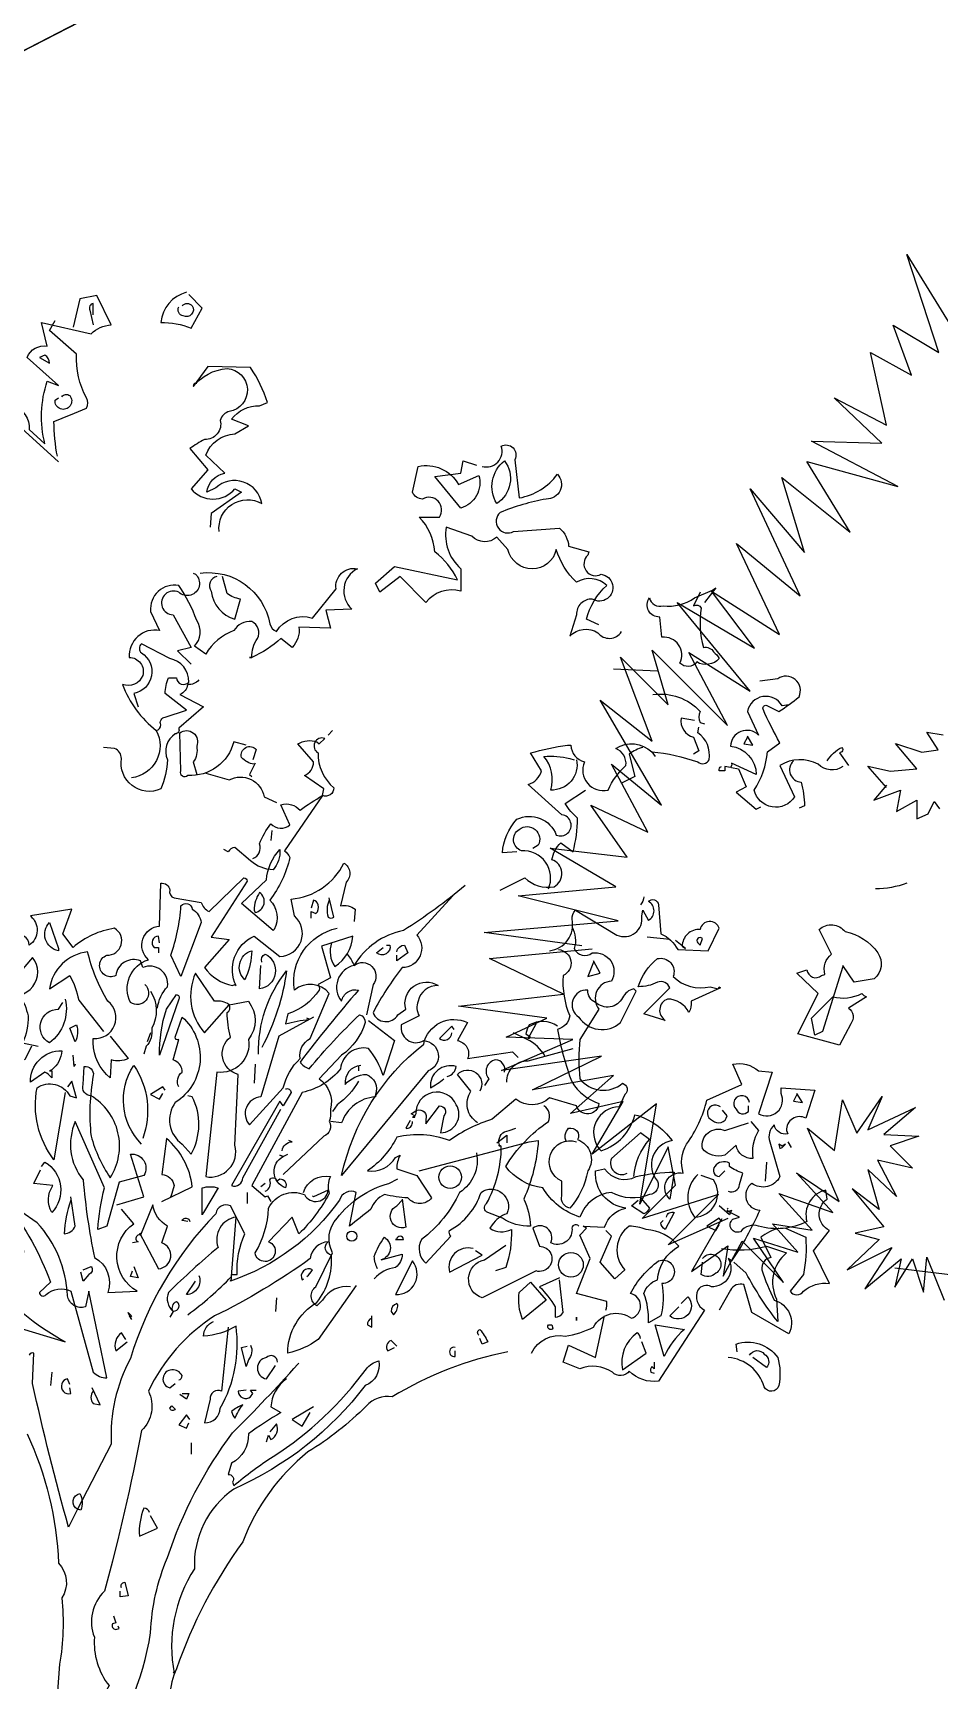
# Model space of a CAD drawing. Header units: metres. Extents: x 368 to 3789, y -155 to 1148.
# Drawn here: x 2181.69 to 2189.56, y 546.52 to 560.82 of the extents above; entities that cross this region are included whole.
import ezdxf

# ---------------------------------------------------------------- set-up
doc = ezdxf.new("R2010")
doc.units = ezdxf.units.M

# ---------------------------------------------------------------- blocks, each defined once
blk = doc.blocks.new('A$C700F2951')
at = {"color": 74}
for points in [[(1656.2, 4170.1), (1552, 4265.2, 0.636124), (1531.6, 4197.2, -0.212875), (1413.7, 4181.4, -0.040161), (1348, 4090.7, -0.538727), (1375.2, 4131.5, -0.038391), (1395.6, 4201.8, 0.023422), (1511.2, 4263, -0.778931), (1597.3, 4235.8), (1629, 4206.3, -0.14267), (1633.6, 4333.2), (1656.2, 4324.2), (1592.8, 4380.8, -0.349304), (1633.6, 4403.5), (1622.2, 4451.1), (1721.9, 4428.4, -0.186783), (1762.7, 4446.5), (1733.3, 4505.5), (1699.3, 4498.7), (1685.7, 4442)], [(1726.5, 4466.9), (1726.5, 4489.6, 0.535172), (1719.7, 4476), (1726.5, 4446.5)], [(1914.6, 4512.3, 0.315994), (1862.5, 4451.1, -0.114075), (1923.6, 4439.7), (1946.3, 4480.5), (1919.1, 4507.7)], [(1905.5, 4485.1, -0.449051), (1925.9, 4485.1, -0.780762), (1907.8, 4464.7, -0.5), (1898.7, 4482.8)], [(1654, 4181.4, -0.04158), (1647.2, 4251.6, 0.012192), (1712.9, 4278.8, 0.248367), (1712.9, 4299.2, -0.13884), (1692.5, 4387.6), (1638.1, 4435.2), (1649.4, 4455.6)], [(1617.7, 4380.8), (1638.1, 4369.5, 0.276978), (1629, 4385.4), (1617.7, 4380.8)], [(1980.3, 4029.5, -0.61586), (2066.4, 4086.2, 0.591492), (1973.5, 4117.9), (1955.4, 4108.9, -0.334061), (1991.6, 4147.4), (1953.1, 4183.6, -0.300079), (2012, 4226.7), (2039.2, 4242.6), (2005.2, 4256.2, -0.24559), (2061.9, 4283.4), (2077.8, 4290.2, 0.064346), (2043.8, 4360.4), (1957.6, 4362.7), (1928.2, 4321.9, -0.216293), (1996.2, 4358.2, -0.89946), (2000.7, 4272, 0.265564), (1982.6, 4253.9, -0.5), (1950.8, 4215.4, 0.034439), (1921.4, 4197.2), (1957.6, 4154.2), (1923.6, 4115.7, 0.461777), (2012, 4115.7), (2025.6, 4108.9), (1964.4, 4065.8), (1962.2, 4038.6)], [(1663, 4301.5, -0.442368), (1678.9, 4303.8, -1.516525), (1649.4, 4294.7), (1656.2, 4299.2)], [(2510.6, 4161, 0.600372), (2549.2, 4201.8, -0.753342), (2576.4, 4174.6), (2585.4, 4097.5, 0.194229), (2662.5, 4145.1, -0.678314), (2639.8, 4095.3, 0.051498), (2546.9, 4068.1, 0.881622), (2574.1, 4029.5), (2667, 4036.3, -0.201935), (2685.1, 4000.1), (2725.9, 3988.7), (2723.7, 3981.9, 0.881622), (2750.9, 3943.4, -1.244614), (2732.7, 3893.6, 0.436066), (2701, 3861.8), (2687.4, 3818.8, -0.359619), (2744.1, 3825.6, 0.522507), (2791.7, 3827.8)], [(2746.3, 3841.4), (2721.4, 3852.8, -0.157089), (2762.2, 3920.8, 0.333328), (2701, 3927.6, -0.128128), (2660.2, 3993.3, -0.797302), (2562.8, 3993.3), (2540.1, 4018.2, -0.408356), (2490.2, 4020.5), (2438.1, 4038.6, 0.259506), (2467.6, 3954.8), (2467.6, 3909.4, 0.302765), (2397.3, 3886.8), (2345.2, 3938.9), (2304.4, 3907.2), (2295.3, 3925.3), (2333.9, 3959.3), (2460.8, 3932.1, 0.117401), (2415.4, 3988.7, 0.173203), (2383.7, 4059), (2424.5, 4059, 0.806671), (2390.5, 4095.3, -0.276978), (2370.1, 4108.9), (2381.4, 4161, -0.330963), (2463, 4124.7), (2503.8, 4142.9, -0.419418), (2467.6, 4077.1), (2415.4, 4140.6), (2467.6, 4147.4), (2472.1, 4172.3), (2499.3, 4163.3)], [(2556, 4172.3, -0.434998), (2540.1, 4086.2, -0.383423), (2556, 4172.3)], [(1941.8, 3945.7, -0.4021), (2082.3, 3843.7, 0.236053), (2095.9, 3827.8, -0.350769), (2168.4, 3855), (2216, 3914, -0.513931), (2259.1, 3954.8, 0.519897), (2247.7, 3873.2), (2195.6, 3870.9), (2204.7, 3834.6), (2141.2, 3836.9, -0.233566), (2127.6, 3796.1), (2105, 3814.2, -0.081039), (2046, 3775.7), (2041.5, 3775.7), (2046, 3775.7, -0.147995), (2057.4, 3814.2, 0.442368), (2046, 3848.2, 0.265564), (2009.8, 3830.1, 0.169403), (1953.1, 3782.5), (1930.4, 3798.4, 0.349014), (1935, 3850.5, 0.066803), (1898.7, 3920.8, 0.501038), (1842.1, 3868.6), (1860.2, 3830.1, 0.492294), (1799, 3775.7, -0.5), (1826.2, 3739.4, -0.4142), (1785.4, 3721.3, 0.138321), (1853.4, 3628.4, -0.529709), (1803.5, 3533.2)], [(1928.2, 3945.7), (1932.7, 3943.4, -1.00415), (1898.7, 3907.2, 1.247116), (1887.4, 3861.8), (1923.6, 3796.1), (1896.5, 3789.3), (1923.6, 3762.1)], [(1975.8, 3938.9, 0.54657), (1964.4, 3909.4, 0.310577), (2012, 3852.8), (2023.4, 3893.6, -0.131805), (1996.2, 3904.9), (1987.1, 3938.9)], [(2950.3, 3907.2), (2936.7, 3880, -0.4142), (2952.6, 3875.4, 0.112411), (2957.1, 3796.1, -0.302765), (2977.5, 3787, -0.099014), (2988.8, 3773.4, -0.357651), (2943.5, 3766.6, -0.463791), (2909.5, 3764.4, 0.593826), (2873.2, 3816.5), (2868.7, 3857.3, -0.62767), (2848.3, 3895.8, 0.457672), (2875.5, 3880, 0.184982), (2939, 3895.8), (2975.2, 3911.7), (2982, 3916.2), (2959.4, 3886.8)], [(1853.4, 3628.4, 0.333328), (1862.5, 3639.7, -0.5), (1871.5, 3655.6), (1914.6, 3669.2), (1871.5, 3703.2, -0.099014), (1878.3, 3734.9), (1894.2, 3734.9, 0.663971), (1919.1, 3725.9, 0.376755), (1880.6, 3773.4), (1823.9, 3802.9, 0.5), (1823.9, 3784.8, -0.682281), (1808.1, 3703.2), (1817.1, 3676)], [(1939.5, 3730.4, -0.243835), (1916.8, 3721.3, -0.263626), (1901, 3700.9), (1948.6, 3676), (1898.7, 3632.9, -0.535172), (1891.9, 3621.6, 0.371796), (1876.1, 3569.5, -0.090164), (1862.5, 3510.5, -0.594772), (1783.1, 3571.7, 0.312363), (1769.5, 3592.1), (1746.9, 3594.4)], [(3238.1, 3555.9, -0.369919), (3188.3, 3560.4, 0.264481), (3111.2, 3558.1), (3140.7, 3494.7, -0.666656), (3059.1, 3508.3, 0.123093), (3086.3, 3585.3), (3111.2, 3603.5, -0.027252), (3077.2, 3671.5, -0.720749), (3086.3, 3678.3), (3108.9, 3666.9, 0.03653), (3149.7, 3696.4, 0.769547), (3106.7, 3732.6), (3070.4, 3728.1)], [(2855.1, 3700.9, -0.247742), (2950.3, 3666.9, 0.207977), (2950.3, 3644.3), (2959.4, 3642)], [(3129.3, 3680.5), (3115.7, 3678.3, 0.686798), (3045.5, 3666.9), (3068.1, 3619.3, 0.648468), (3011.5, 3596.7, -0.37442), (3063.6, 3540), (3013.8, 3562.7, -0.236053), (3011.5, 3553.6), (3000.2, 3555.9), (3000.2, 3546.8), (2988.8, 3546.8, -0.4142), (2993.4, 3555.9)], [(2034.7, 3598.9), (2009.8, 3605.7, -0.35936), (1916.8, 3537.7, -0.872879), (1903.3, 3546.8), (1901, 3623.9, -0.762802), (1935, 3596.7, -0.205246), (1928.2, 3564.9), (1935, 3540)], [(2580.9, 3383.6), (2551.4, 3381.4, -0.159866), (2580.9, 3449.4, -0.443787), (2660.2, 3417.6, 1.153), (2671.5, 3458.4), (2603.5, 3519.6, 0.251633), (2630.7, 3546.8), (2608.1, 3583.1, -0.035156), (2682.9, 3598.9), (2689.7, 3598.9, 0.326782), (2716.9, 3564.9, 0.618027), (2764.5, 3508.3, -0.102722), (2800.7, 3558.1, 0.333328), (2780.3, 3592.1, -0.346832), (2852.8, 3585.3, -0.064789), (2945.8, 3564.9, 0.5), (2968.4, 3569.5, 0.287735), (2945.8, 3623.9), (2948, 3635.2)], [(2939, 3648.8), (2911.8, 3653.3, 0.37204), (2936.7, 3614.8), (2948, 3587.6), (2936.7, 3580.8)], [(2048.3, 3370, 0.4142), (2061.9, 3399.5, -0.085083), (2084.6, 3440.3, 0.409286), (2123.1, 3438), (2105, 3478.8, -0.286789), (2143.5, 3467.5, -0.035156), (2188.8, 3497), (2191.1, 3510.5), (2152.5, 3537.7, 0.308105), (2170.7, 3564.9), (2138.9, 3601.2, -0.220123), (2177.5, 3605.7), (2182, 3601.2), (2193.3, 3612.5, 0.907883), (2179.7, 3583.1, 0.222046), (2211.5, 3512.8, -0.523941), (2188.8, 3497), (2111.8, 3385.9, -0.099014), (2123.1, 3372.3, -0.106323), (2082.3, 3286.2, -0.326889), (2091.4, 3227.3), (2089.1, 3225), (2025.6, 3279.4), (2075.5, 3327, -0.165176), (2102.7, 3388.2, -0.200851), (2089.1, 3347.4, -0.173203), (2043.8, 3365.5), (2012, 3392.7, 0.236053), (1998.4, 3383.6), (1989.4, 3388.2)], [(2050.6, 3560.4, -0.178345), (2025.6, 3574, -0.817993), (2055.1, 3589.9), (2048.3, 3569.5)], [(2834.7, 3594.4, 0.092926), (2807.5, 3580.8), (2818.8, 3535.5), (2791.7, 3521.9)], [(3206.4, 3567.2, -0.132751), (3235.9, 3594.4, -0.5), (3235.9, 3585.3), (3231.3, 3583.1), (3249.5, 3558.1)], [(2701, 3569.5, -0.489075), (2648.9, 3508.3, 0.257034), (2635.3, 3576.3, -0.076462), (2687.4, 3571.7), (2696.5, 3569.5)], [(3138.4, 3567.2, 0.656815), (3154.3, 3524.1, -0.053406), (3161.1, 3476.6), (3149.7, 3472)], [(1953.1, 3542.3), (2000.7, 3528.7, -0.510468), (2071, 3494.7), (2095.9, 3483.4)], [(2546.9, 3306.6), (2596.7, 3331.5, 0.25), (2655.7, 3313.4, 0.663467), (2651.1, 3367.8, -0.148178), (2669.3, 3401.8), (2694.2, 3383.6, 0.057068), (2703.3, 3451.6, -0.099014), (2678.3, 3481.1), (2719.1, 3508.3)], [(2644.3, 3308.8, 0.559616), (2589.9, 3385.9, -0.630219), (2585.4, 3429, -0.808411), (2623.9, 3397.2), (2612.6, 3390.4)], [(1830.7, 3116.2, -0.931778), (1801.3, 3079.9, -0.45929), (1837.5, 3166.1, -0.660172), (1860.2, 3234.1), (1862.5, 3320.2, -0.442368), (1880.6, 3306.6, 0.4142), (1889.7, 3290.7), (1944, 3281.6, 0.219635), (1959.9, 3263.5), (2030.2, 3331.5, -0.333328), (2037, 3324.7), (1964.4, 3211.4), (2000.7, 3206.9), (1950.8, 3150.2, 0.188675), (2007.5, 3113.9), (2012, 3116.2), (2014.3, 3113.9, -0.420059), (2050.6, 3213.7), (2102.7, 3172.9, 0.685608), (2132.1, 3254.5), (2125.4, 3288.4, 0.263565), (2231.9, 3361, -0.49028), (2236.4, 3322.4), (2225.1, 3274.9, -0.205246), (2254.5, 3268.1), (2252.3, 3243.1)], [(1601.8, 2991.6), (1588.2, 2964.4), (1556.5, 2975.7), (1552, 3059.5, -0.355026), (1547.4, 3098.1, 0.788391), (1604.1, 3170.6), (1576.9, 3138.9, -0.312881), (1533.8, 3195.5, -0.116058), (1488.5, 3163.8, -0.265564), (1479.4, 3172.9, 0.226822), (1477.2, 3204.6, 0.49527), (1456.8, 3197.8, 0.295303), (1447.7, 3154.7, -0.346893), (1397.9, 3070.9), (1429.6, 3050.5), (1443.2, 3075.4, -0.244461), (1397.9, 3150.2, 0.215332), (1425.1, 3175.1, -0.236053), (1456.8, 3263.5), (1429.6, 3256.7, -0.59729), (1388.8, 3245.4), (1397.9, 3290.7), (1388.8, 3293)], [(2052.8, 3261.3, 0.659393), (2061.9, 3302, 0.139038), (2050.6, 3265.8), (2052.8, 3261.3)], [(2476.6, 3315.6, -0.032425), (2352, 3225, 0.210526), (2252.3, 3154.7, 0.557053), (2227.3, 3082.2, -0.431534), (2261.3, 3104.9, 0.015289), (2143.5, 2959.8, 0.162277), (2161.6, 2946.2, -0.030579), (2263.6, 3055, -0.355026), (2274.9, 3039.2, -0.161758), (2227.3, 2973.4), (2182, 2925.8, -0.32045), (2204.7, 2864.6, -0.099014), (2202.4, 2839.7, -0.46698), (2191.1, 2810.3), (2109.5, 2733.2)], [(2202.4, 3286.2, 0.195877), (2200.1, 3252.2, 0.4142), (2211.5, 3252.2), (2202.4, 3290.7)], [(2451.7, 3295.2), (2379.2, 3215.9, -0.63649), (2349.7, 3150.2, 0.04776), (2290.8, 3059.5, 0.639832), (2340.7, 3055), (2356.5, 3066.3, -0.689148), (2422.2, 3113.9, 0.369919), (2381.4, 3082.2, 0.225418), (2383.7, 3052.8), (2347.5, 3034.6, 0.638885), (2392.8, 3002.9, -0.813461), (2401.8, 2941.7), (2227.3, 2730.9, -0.173706), (2392.8, 2996.1, -0.490295), (2481.2, 3039.2), (2460.8, 3002.9, -0.489075), (2481.2, 2966.6), (2571.8, 2980.2), (2583.1, 2968.9)], [(2837, 3293, -0.173203), (2830.2, 3277.1)], [(3367.3, 3320.2, -0.081085), (3303.8, 3308.8)], [(1855.7, 3068.6, -0.149368), (1876.1, 3111.7, 0.589905), (1826.2, 3150.2), (1821.7, 3163.8, 0.490158), (1771.8, 3134.3, -1.060547), (1753.7, 3175.1, 0.776093), (1769.5, 3229.5, 0.142365), (1685.7, 3191), (1665.3, 3218.2), (1683.4, 3268.1), (1599.6, 3254.5, -0.50354), (1597.3, 3195.5, 0.628937), (1565.6, 3211.4, -0.265564), (1547.4, 3129.8, -0.169571), (1595, 3052.8, -0.119873), (1583.7, 2998.4), (1615.4, 2991.6)], [(1903.3, 3132.1), (1882.9, 3175.1, 0.065445), (1903.3, 3274.9, -0.659393), (1925.9, 3268.1, -0.236053), (1944, 3240.9), (1903.3, 3132.1)], [(2166.1, 3249.9), (2166.1, 3263.5), (2175.2, 3259, 0.302765), (2179.7, 3277.1, 0.265564), (2170.7, 3286.2), (2166.1, 3270.3)], [(2646.6, 3184.2, 0.444092), (2691.9, 3247.7, -0.197815), (2698.7, 3265.8), (2782.6, 3215.9, 0.607483), (2832.4, 3254.5), (2834.7, 3265.8), (2846, 3245.4, 0.589737), (2846, 3283.9, -0.60791), (2866.4, 3277.1), (2871, 3218.2, -0.177399), (2905, 3186.5), (2966.2, 3184.2), (2988.8, 3229.5, 0.765594), (2950.3, 3227.3, 0.420074), (2914, 3193.3), (2920.8, 3188.7), (2900.4, 3204.6)], [(1656.2, 3188.7), (1656.2, 3184.2, -0.602081), (1638.1, 3240.9), (1656.2, 3188.7)], [(2170.7, 3050.5), (2100.4, 3012), (2064.2, 2889.6, 0.621735), (2041.5, 2832.9), (2109.5, 2907.7, -0.145264), (2143.5, 2966.6, -0.318115), (2163.9, 3007.4), (2202.4, 3098.1, 0.4142), (2132.1, 3104.9, -0.3983), (2218.3, 3229.5)], [(2691.9, 3231.8, -0.203796), (2696.5, 3188.7, 0.5), (2732.7, 3179.7, -0.634598), (2771.3, 3123, 0.605972), (2746.3, 3066.3), (2707.8, 3005.2, 0.057175), (2707.8, 2925.8, 0.421936), (2793.9, 2916.8, -0.582718), (2798.5, 2894.1), (2787.1, 2869.2, 0.620148), (2746.3, 2785.3), (2750.9, 2780.8, 0.257812), (2818.8, 2853.3, -0.173203), (2893.6, 2801.2, 0.587067), (2864.2, 2719.6, -0.514618), (2848.3, 2692.4, -0.232178), (2771.3, 2696.9, 0.29216), (2707.8, 2647.1, -0.185837), (2633, 2706, -0.198715), (2558.2, 2749.1, -0.106171), (2644.3, 2839.7, 0.37854), (2635.3, 2871.4)], [(3238.1, 3152.5), (3197.3, 3021), (3181.5, 3014.2), (3174.7, 3048.2), (3217.7, 3091.3, 0.182709), (3276.6, 3098.1, 0.162277), (3285.7, 3091.3), (3249.5, 3068.6, -0.442368), (3254, 3036.9), (3231.3, 2993.8), (3147.5, 3016.5), (3188.3, 3098.1), (3145.2, 3138.9), (3165.6, 3145.7, 0.608597), (3195.1, 3134.3), (3201.9, 3136.6, -0.302765), (3215.5, 3177.4), (3190.5, 3227.3, -0.435272), (3242.7, 3222.7, -0.199997), (3308.4, 3179.7, -0.39035), (3301.6, 3127.5), (3260.8, 3120.7), (3238.1, 3154.7), (3238.1, 3152.5)], [(1860.2, 3200.1), (1857.9, 3213.7, 0.663971), (1848.9, 3191), (1857.9, 3191), (1857.9, 3179.7)], [(2206.9, 3200.1, 0.240036), (2213.7, 3152.5, 0.2379), (2250, 3213.7), (2186.5, 3193.3), (2204.7, 3129.8), (2179.7, 3116.2, -0.236053), (2182, 3104.9, -0.178345), (2118.6, 3057.3), (2114, 3036.9, -0.026764), (2161.6, 3046), (2157.1, 3048.2)], [(2318, 3195.5), (2324.8, 3195.5, -0.707504), (2297.6, 3179.7), (2311.2, 3191)], [(2338.4, 3181.9, -0.380188), (2354.3, 3195.5), (2361, 3179.7), (2338.4, 3163.8), (2338.4, 3175.1)], [(2954.8, 3209.1, 1), (2945.8, 3200.1), (2950.3, 3195.5), (2954.8, 3209.1)], [(1760.5, 3012), (1796.7, 2966.6, -0.204086), (1762.7, 2964.4), (1760.5, 2928.1, -0.226822), (1726.5, 2998.4), (1726.5, 3007.4, 0.749039), (1755.9, 3082.2, -0.077942), (1715.1, 3181.9, 0.34404), (1638.1, 3107.1), (1678.9, 3134.3, -0.080353), (1697, 3084.5), (1746.9, 3021)], [(2032.4, 3125.3, -0.592255), (2046, 3184.2, -0.099731), (2034.7, 3132.1), (2032.4, 3125.3)], [(2066.4, 3161.5, -0.4142), (2073.2, 3177.4, -0.738571), (2061.9, 3107.1), (2064.2, 3154.7)], [(2238.7, 3177.4, -0.062256), (2252.3, 3154.7, -0.882339), (2290.8, 3116.2), (2277.2, 3055)], [(2991.1, 3109.4), (2932.2, 3082.2, -0.162277), (2927.6, 3059.5, 0.291199), (2884.6, 3086.7, 0.630219), (2880, 3043.7), (2837, 3057.3), (2889.1, 3109.4, 0.4142), (2864.2, 3120.7, -0.124695), (2825.6, 3111.7, -0.156006), (2864.2, 3168.3, -0.597885), (2895.9, 3132.1, 0.261948), (2970.7, 3111.7), (2986.6, 3107.1), (2988.8, 3111.7), (2991.1, 3109.4)], [(2000.7, 3075.4), (2039.2, 3082.2, -0.352936), (2039.2, 3005.2, -0.5103), (1975.8, 2939.4), (1953.1, 2728.7, 0.554825), (2012, 2792.1), (2018.8, 2934.9, -0.628204), (2003, 3009.7, -0.044617), (1996.2, 3059.5, 0.4142), (2000.7, 3075.4, 0.205246), (1971.2, 3082.2), (1932.7, 3138.9, 0.298126), (1950.8, 3018.8), (2000.7, 3075.4)], [(2059.6, 2975.7, -0.174072), (2116.3, 3143.4, -0.088486), (2066.4, 2989.3)], [(1842.1, 3102.6, -0.272202), (1844.3, 3027.8, -0.236053), (1833, 2991.6), (1828.5, 2975.7)], [(1860.2, 2973.4, -0.079437), (1873.8, 3066.3), (1894.2, 3095.8, -0.618027), (1898.7, 3086.7), (1860.2, 2973.4)], [(2739.5, 3079.9, -0.319077), (2723.7, 3104.9, 0.777725), (2705.5, 3050.5, 0.455246), (2789.4, 3039.2), (2821.1, 3102.6), (2816.6, 3107.1, 0.25296), (2793.9, 3089, -0.489075), (2739.5, 3079.9)], [(1669.8, 3086.7, -0.297256), (1638.1, 2998.4, -0.782791), (1656.2, 3066.3), (1665.3, 3079.9)], [(1690.2, 3000.6), (1678.9, 3027.8), (1692.5, 3034.6, -0.195877), (1690.2, 3000.6)], [(1898.7, 2910, -0.35614), (1905.5, 2939.4, 0.302765), (1891.9, 2962.1), (1887.4, 2964.4), (1898.7, 3005.2, -0.618027), (1891.9, 3009.7), (1905.5, 3050.5, -0.499023), (1891.9, 2878.2, 0.420273), (1905.5, 2794.4), (1923.6, 2774, 0.254562), (1925.9, 2889.6), (1916.8, 2891.8)], [(2281.7, 3043.7), (2333.9, 3002.9), (2311.2, 2932.6, 0.096893), (2281.7, 2987, 0.449585), (2225.1, 2946.2, -0.175735), (2148, 2898.6), (2046, 2710.5), (2073.2, 2687.9), (2077.8, 2690.1), (2084.6, 2678.8)], [(2454, 3025.6), (2449.4, 3032.4), (2424.5, 3007.4, 0.630219), (2449.4, 3018.8)], [(2662.5, 3032.4, 0.278625), (2605.8, 3034.6, 0.07106), (2599, 3016.5), (2608.1, 3009.7), (2605.8, 3007.4), (2603.5, 3007.4), (2619.4, 3036.9)], [(2637.5, 2971.2, 0.159607), (2601.3, 3005.2), (2574.1, 3018.8)], [(1642.6, 2944), (1638.1, 2941.7), (1642.6, 2941.7), (1642.6, 2928.1, 0.099014), (1629, 2939.4), (1599.6, 2919, -0.428558), (1663, 2982.5, -0.211655), (1642.6, 2944)], [(2556, 2939.4, 0.45993), (2537.8, 2964.4, 0.578781), (2524.2, 2925.8), (2515.2, 2912.2)], [(2560.5, 2919, -0.447098), (2603.5, 2962.1), (2694.2, 2987)], [(2759.9, 2459, 0.123093), (2762.2, 2477.1), (2701, 2493), (2728.2, 2563.2), (2707.8, 2610.8), (2721.4, 2624.4), (2714.6, 2628.9), (2757.7, 2626.7, -0.276978), (2800.7, 2665.2, -0.407166), (2739.5, 2740), (2757.7, 2744.5, 0.386765), (2821.1, 2728.7, -0.051407), (2898.2, 2737.7), (2889.1, 2683.3, -0.775711), (2916.3, 2735.5, -0.210693), (2923.1, 2794.4, 0.09433), (2963.9, 2882.8), (3034.1, 2914.5), (3016, 2955.3, -0.236053), (3068.1, 2941.7), (3095.3, 2939.4), (3068.1, 2855.6, 0.739182), (3113.5, 2896.4), (3113.5, 2907.7), (3181.5, 2903.2), (3163.3, 2846.5, 0.593628), (3124.8, 2821.6), (3127.1, 2814.8, -0.427887), (3099.9, 2832.9, 0.302765), (3090.8, 2798.9), (3111.2, 2728.7, -0.464859), (3054.5, 2715.1, 0.698227), (3070.4, 2660.7, -0.045349), (3013.8, 2558.7), (3007, 2563.2, -0.599991), (2973, 2506.6, 0.395447), (2945.8, 2499.8, 0.406204), (2959.4, 2459), (2866.4, 2316.2, -0.242004), (2807.5, 2336.6, -0.463791), (2773.5, 2334.3, 0.242371), (2707.8, 2341.1), (2673.8, 2354.7), (2685.1, 2388.7), (2739.5, 2363.8), (2757.7, 2447.6)], [(1721.9, 2891.8, -0.523941), (1706.1, 2914.5), (1708.3, 2950.8, -0.5), (1726.5, 2932.6, 0.072708), (1721.9, 2810.3, 0.077194), (1760.5, 2726.4, 0.423996), (1721.9, 2891.8)], [(1823.9, 2794.4, -0.356445), (1808.1, 2953, -0.241074), (1826.2, 2805.7)], [(2265.9, 2953, 0.4142), (2234.1, 2914.5, -0.198578), (2277.2, 2934.9, -0.4142), (2295.3, 2894.1), (2295.3, 2889.6, 0.297668), (2227.3, 2837.4), (2204.7, 2839.7)], [(2440.4, 2930.4, 0.291199), (2458.5, 2950.8, 0.528915), (2406.4, 2907.7, 0.039932), (2433.6, 2925.8)], [(2501.6, 2837.4, -0.424515), (2488, 2900.9), (2460.8, 2934.9, -0.880783), (2506.1, 2900.9)], [(1669.8, 2898.6), (1647.2, 2762.7, -0.216599), (1613.2, 2907.7, -0.447189), (1678.9, 2891.8), (1692.5, 2887.3), (1683.4, 2921.3), (1674.4, 2910)], [(2114, 2905.4, -0.535172), (2125.4, 2898.6), (2109.5, 2871.4), (2102.7, 2880.5), (2005.2, 2710.5, 0.523941), (2027.9, 2726.4), (2105, 2864.6)], [(2261.3, 2921.3, -0.109482), (2218.3, 2873.7), (2209.2, 2860.1)], [(2379.2, 2862.4, -0.632065), (2397.3, 2844.2), (2397.3, 2835.2), (2424.5, 2871.4, -0.680847), (2433.6, 2851), (2426.8, 2817.1, 0.580322), (2458.5, 2873.7, 0.820084), (2376.9, 2855.6), (2374.6, 2851), (2367.8, 2855.6), (2379.2, 2862.4)], [(3050, 2878.2, 1.387421), (3022.8, 2864.6, 0.544022), (3047.7, 2860.1), (3047.7, 2871.4)], [(2991.1, 2869.2, 1.182175), (2975.2, 2842, 0.588394), (3004.7, 2851), (2995.6, 2862.4)], [(1774.1, 2672), (1828.5, 2687.9), (1801.3, 2774, -0.618027), (1828.5, 2730.9), (1778.6, 2717.3), (1753.7, 2628.9), (1735.5, 2622.1, -0.048447), (1749.1, 2706), (1690.2, 2839.7, 0.283707), (1706.1, 2721.9, 0.030441), (1728.7, 2565.5, -0.369919), (1755.9, 2495.2), (1814.9, 2497.5, -0.550293), (1808.1, 2633.5), (1783.1, 2662.9)], [(2365.6, 2842), (2356.5, 2826.1, 0.45993), (2370.1, 2837.4), (2370.1, 2839.7)], [(2383.7, 2740), (2605.8, 2798.9), (2623.9, 2801.2, -0.09053), (2594.5, 2683.3, -0.098373), (2608.1, 2628.9, -0.158417), (2551.4, 2644.8), (2522, 2656.1, -0.618027), (2519.7, 2674.3, 0.124496), (2549.2, 2789.9), (2544.6, 2792.1), (2546.9, 2789.9, -0.4142), (2556, 2819.3), (2565, 2821.6), (2578.6, 2826.1)], [(2680.6, 2798.9, -0.32518), (2685.1, 2826.1, -0.660995), (2703.3, 2803.5, -0.484589), (2723.7, 2740, -0.136536), (2687.4, 2665.2, -0.447098), (2671.5, 2690.1), (2671.5, 2719.6, -0.949951), (2701, 2798.9)], [(3052.3, 2839.7), (3068.1, 2821.6, 0.185669), (3056.8, 2764.9, -0.373596), (3022.8, 2792.1), (3000.2, 2771.7, -0.302765), (2954.8, 2785.3, -0.609818), (3000.2, 2821.6), (3047.7, 2837.4)], [(1864.7, 2678.8), (1925.9, 2708.3, 0.194931), (1873.8, 2805.7), (1864.7, 2733.2, -0.335129), (1889.7, 2710.5), (1882.9, 2687.9), (1885.1, 2692.4)], [(2107.2, 2780.8, -0.368179), (2127.6, 2798.9), (2120.8, 2801.2)], [(2816.6, 2728.7, -0.165222), (2848.3, 2803.5), (2830.2, 2817.1), (2771.3, 2764.9, 0.703232), (2803, 2735.5)], [(1622.2, 2749.1), (1629, 2758.1, -0.480316), (1642.6, 2656.1, -0.290115), (1644.9, 2710.5), (1606.4, 2715.1), (1620, 2742.3)], [(2073.2, 2699.2, 0.4142), (2082.3, 2721.9, -0.819794), (2095.9, 2719.6), (2102.7, 2724.1, -0.566177), (2114, 2706, -0.644958), (2109.5, 2769.5), (2102.7, 2771.7), (2109.5, 2769.5), (2118.6, 2774)], [(2499.3, 2776.3, -0.310577), (2465.3, 2696.9, -0.122925), (2388.2, 2601.8, 0.363174), (2397.3, 2554.2), (2447.2, 2608.5, -0.236053), (2444.9, 2619.9, 0.191803), (2508.4, 2696.9, -0.770874), (2560.5, 2653.9, 0.162277), (2531, 2631.2), (2526.5, 2624.4, 0.265564), (2569.6, 2622.1, -0.095016), (2558.2, 2545.1), (2537.8, 2538.3)], [(3007, 2699.2, 0.535172), (3029.6, 2712.8), (3036.4, 2735.5, -0.069427), (3009.2, 2749.1), (3009.2, 2755.9, 0.38205), (2979.8, 2749.1, 0.608597), (2988.8, 2728.7), (3000.2, 2740)], [(2150.3, 2696.9, -0.384506), (2204.7, 2728.7, 0.195877), (2202.4, 2694.7, -0.073074), (2141.2, 2613.1), (2127.6, 2647.1), (2080, 2597.2, -1.743393), (2052.8, 2574.6, 0.124786), (2080, 2665.2, -0.390579), (2152.5, 2692.4, 0.76149), (2200.1, 2701.5), (2170.7, 2687.9), (2168.4, 2690.1)], [(2245.5, 2506.6, 0.295853), (2188.8, 2479.4), (2177.5, 2468, -0.531342), (2175.2, 2506.6), (2209.2, 2574.6, -0.321411), (2218.3, 2644.8, -0.165146), (2322.5, 2715.1), (2340.7, 2724.1)], [(2945.8, 2733.2, 0.392609), (2939, 2647.1, 0.592926), (2977.5, 2721.9), (2952.6, 2730.9)], [(1948.6, 2656.1), (1946.3, 2651.6), (1946.3, 2706, -0.145767), (1978, 2706), (1948.6, 2656.1)], [(3122.5, 2624.4), (3163.3, 2606.3, -0.062256), (3158.8, 2531.5), (3131.6, 2497.5, 0.511307), (3158.8, 2497.5, -0.211151), (3210.9, 2513.4), (3179.2, 2579.1), (3210.9, 2619.9, -0.569229), (3206.4, 2683.3), (3204.1, 2701.5, 0.435181), (3165.6, 2638, -0.191376), (3068.1, 2628.9, 0.32045), (3031.9, 2617.6, -0.867294), (3016, 2642.5), (3029.6, 2647.1), (3007, 2658.4), (3004.7, 2660.7), (3007, 2658.4), (3013.8, 2660.7), (3009.2, 2651.6), (2988.8, 2669.7)], [(1549.7, 2456.7), (1513.4, 2499.8, 0.598862), (1565.6, 2427.2), (1669.8, 2395.5, -0.099014), (1513.4, 2524.7, -0.340195), (1522.5, 2672), (1586, 2579.1), (1583.7, 2556.4)], [(1552, 2674.3, -0.076447), (1640.4, 2515.6), (1617.7, 2495.2, 0.704712), (1631.3, 2490.7, -0.30159), (1681.1, 2497.5), (1726.5, 2334.3, 0.21463), (1753.7, 2323), (1717.4, 2497.5), (1710.6, 2465.8, -0.445358), (1674.4, 2488.4, 0.17659), (1613.2, 2635.7), (1547.4, 2681.1), (1552, 2674.3)], [(1681.1, 2681.1, 0.077118), (1667.6, 2613.1, 0.267303), (1690.2, 2628.9), (1681.1, 2687.9)], [(1819.4, 2615.3), (1857.9, 2542.8, 0.819794), (1864.7, 2595), (1876.1, 2628.9, -0.236053), (1846.6, 2672), (1821.7, 2610.8, 1), (1817.1, 2597.2), (1805.8, 2595)], [(2349.7, 2683.3), (2356.5, 2626.7, -0.940643), (2338.4, 2669.7), (2349.7, 2681.1)], [(2830.2, 2685.6), (2848.3, 2665.2, -0.199997), (2837, 2653.9), (2812, 2669.7), (2825.6, 2681.1)], [(1916.8, 2449.9, 0.04184), (2005.2, 2527), (2014.3, 2647.1, 0.468109), (1978, 2585.9, 0.018356), (1878.3, 2495.2, 0.326645), (1887.4, 2456.7, -0.4142), (1894.2, 2477.1, -0.741867), (1887.4, 2456.7), (1880.6, 2445.4)], [(1916.8, 2638), (1905.5, 2640.3, -0.489075), (1919.1, 2642.5), (1921.4, 2638)], [(2705.5, 2628.9, 0.80217), (2691.9, 2622.1, -0.574356), (2648.9, 2595, 0.795502), (2612.6, 2624.4), (2626.2, 2588.2, -1.140289), (2619.4, 2538.3), (2510.6, 2483.9, -0.765594), (2515.2, 2561), (2558.2, 2590.4)], [(2610.3, 2372.9, -0.347153), (2678.3, 2406.8, 0.084183), (2735, 2425, -0.45993), (2812, 2443.1, 0.771713), (2809.8, 2493, -0.110504), (2866.4, 2558.7, -1.251892), (2873.2, 2513.4, -0.104599), (2871, 2447.6), (2846, 2434, 0.100174), (2837, 2493, -0.251633), (2864.2, 2520.2, -0.246048), (2907.2, 2588.2, 0.20723), (2841.5, 2622.1, 0.077118), (2807.5, 2628.9, 0.459503), (2798.5, 2540.6), (2778.1, 2522.4), (2748.6, 2556.4), (2771.3, 2608.5), (2759.9, 2619.9)], [(2882.3, 2647.1, -0.5), (2898.2, 2656.1), (2880, 2622.1, -0.236053), (2871, 2635.7), (2875.5, 2640.3)], [(3108.9, 2624.4, 0.100235), (3072.7, 2606.3), (3093.1, 2565.5, 0.4142), (3074.9, 2540.6, 0.044708), (3099.9, 2479.4, -0.471497), (3129.3, 2411.4), (3054.5, 2454.4), (3038.7, 2511.1, 0.343094), (3011.5, 2499.8), (2988.8, 2459)], [(2299.9, 2542.8, -0.108093), (2293.1, 2567.8, -0.070297), (2313.5, 2606.3, -0.669678), (2306.7, 2561), (2349.7, 2572.3, -0.21463), (2336.1, 2545.1, 0.18692), (2293.1, 2522.4)], [(2338.4, 2601.8), (2352, 2601.8, 1), (2338.4, 2601.8), (2336.1, 2601.8), (2338.4, 2601.8)], [(2336.1, 2490.7, 0.646576), (2370.1, 2558.7), (2336.1, 2490.7)], [(2492.5, 2583.6, 0.572403), (2444.9, 2536), (2510.6, 2570), (2497, 2579.1)], [(2954.8, 2563.2, -1.247314), (2982, 2533.8, -0.380188), (2952.6, 2531.5), (2954.8, 2556.4)], [(2993.4, 2583.6, 0.105667), (3084, 2588.2), (3124.8, 2574.6, 0.355026), (3104.4, 2481.6), (3106.7, 2436.3, -0.043289), (3043.2, 2533.8), (3018.3, 2556.4)], [(1706.1, 2540.6), (1721.9, 2547.4, -0.548935), (1717.4, 2531.5), (1706.1, 2517.9), (1701.5, 2536)], [(1939.5, 2529.2, -0.507782), (1914.6, 2490.7), (1932.7, 2517.9)], [(2157.1, 2527, 0.099014), (2168.4, 2540.6, 0.777771), (2148, 2520.2), (2150.3, 2522.4)], [(2592.2, 2440.8, -0.133911), (2585.4, 2495.2), (2608.1, 2515.6), (2639.8, 2479.4), (2592.2, 2440.8)], [(2667, 2524.7), (2626.2, 2506.6, -0.069427), (2657.9, 2465.8), (2657.9, 2445.4, 0.276978), (2673.8, 2454.4), (2667, 2520.2)], [(2338.4, 2472.6, 0.355026), (2327.1, 2456.7), (2331.6, 2449.9, 0.226822), (2340.7, 2470.3), (2338.4, 2472.6)], [(2911.8, 2472.6), (2925.4, 2486.2, -0.939438), (2889.1, 2447.6), (2907.2, 2465.8)], [(1998.4, 2425), (1984.8, 2295.8, 0.580322), (1962.2, 2279.9), (1950.8, 2232.3, 0.4142), (1982.6, 2261.8, 0.166153), (2014.3, 2427.2, -0.124161), (1948.6, 2406.8, -0.300507), (1969, 2436.3)], [(2288.5, 2443.1, 0.386597), (2279.5, 2429.5), (2288.5, 2425), (2288.5, 2447.6)], [(2653.4, 2422.7, -1), (2644.3, 2429.5), (2651.1, 2429.5), (2653.4, 2422.7)], [(2877.8, 2366.1), (2859.6, 2429.5), (2918.6, 2420.4, 0.107346), (2877.8, 2366.1)], [(1792.2, 2400), (1783.1, 2413.6, 0.32045), (1771.8, 2377.4), (1794.5, 2395.5)], [(2338.4, 2386.4), (2327.1, 2397.8, 0.535172), (2320.3, 2377.4), (2333.9, 2384.2)], [(2503.8, 2409.1, -0.580322), (2506.1, 2420.4, -0.062256), (2522, 2395.5), (2510.6, 2391), (2506.1, 2402.3)], [(2830.2, 2402.3, 0.236053), (2823.4, 2413.6, 0.300995), (2793.9, 2338.9), (2841.5, 2372.9), (2832.4, 2395.5)], [(3025.1, 2375.1), (3022.8, 2391, -0.333328), (3106.7, 2363.8, -0.121552), (3108.9, 2307.1, -0.690201), (3079.5, 2304.9, 0.310577), (3007, 2363.8)], [(2043.8, 2388.7, -0.292984), (2039.2, 2359.3), (2034.7, 2345.7), (2025.6, 2384.2), (2037, 2386.4)], [(2098.2, 2354.7, 0.663971), (2075.5, 2363.8, 0.84346), (2075.5, 2320.7), (2093.6, 2347.9)], [(2456.2, 2384.2, 1.25), (2456.2, 2366.1), (2456.2, 2377.4)], [(3050, 2368.3, -0.568253), (3079.5, 2370.6, -0.489075), (3084, 2343.4), (3056.8, 2363.8)], [(1898.7, 2318.5, 0.4142), (1905.5, 2327.5, 0.302765), (1885.1, 2338.9, 0.867294), (1880.6, 2302.6), (1891.9, 2311.7)], [(2857.4, 2354.7), (2857.4, 2341.1), (2852.8, 2345.7, 0.236053), (2850.6, 2334.3), (2857.4, 2332.1)], [(1678.9, 2309.4), (1674.4, 2320.7, 1.044418), (1681.1, 2291.3), (1678.9, 2302.6)], [(1726.5, 2295.8, 0.388977), (1726.5, 2270.9), (1740.1, 2268.6), (1724.2, 2302.6)], [(2034.7, 2298.1), (2018.8, 2295.8, 0.630219), (2043.8, 2284.5), (2048.3, 2291.3), (2043.8, 2298.1), (2055.1, 2298.1)], [(1885.1, 2266.3), (1891.9, 2259.5, -0.618027), (1880.6, 2261.8), (1885.1, 2266.3)], [(2027.9, 2268.6, 0.062256), (2005.2, 2255, 0.133911), (2012, 2241.4, -0.040466), (2027.9, 2268.6)], [(2075.5, 2193.8), (2080, 2207.4), (2084.6, 2198.3, 0.4142), (2095.9, 2230.1), (2082.3, 2214.2)], [(1839.8, 2051, 0.343094), (1828.5, 2060.1, 0.112915), (1819.4, 2003.4), (1855.7, 2019.3), (1842.1, 2044.2)], [(1783.1, 1899.2, -0.535172), (1789.9, 1910.5), (1796.7, 1883.3), (1780.9, 1881.1), (1780.9, 1892.4)], [(1767.3, 1842.5), (1771.8, 1828.9), (1765, 1826.7, 0.535172), (1771.8, 1815.3), (1778.6, 1817.6), (1776.3, 1822.1)]]:
    blk.add_lwpolyline(points, format="xyb", dxfattribs=at)
for points in [[(1928.2, 4326.4), (1930.4, 4324.2), (1930.4, 4328.7), (1935, 4328.7)], [(2775.8, 3753), (2864.2, 3748.5)], [(2209.2, 3628.4), (2200.1, 3619.3)], [(3045.5, 3614.8), (3038.7, 3601.2), (3056.8, 3598.9), (3045.5, 3617.1), (3045.5, 3614.8)], [(2052.8, 3562.7), (2041.5, 3540), (2046, 3535.5)], [(2852.8, 3585.3), (2859.6, 3576.3)], [(3013.8, 3553.6), (3027.4, 3551.3), (3043.2, 3515.1), (3022.8, 3503.8), (3063.6, 3469.8), (3072.7, 3474.3)], [(2086.8, 3426.7), (2084.6, 3406.3)], [(2889.1, 3206.9), (2843.8, 3211.4)], [(2735, 3161.5), (2723.7, 3132.1), (2748.6, 3138.9), (2735, 3163.8), (2735, 3161.5)], [(1842.1, 3018.8), (1835.3, 3000.6)], [(1690.2, 2955.3), (1687.9, 2950.8), (1685.7, 2973.4)], [(2052.8, 2955.3), (2050.6, 2916.8)], [(2261.3, 2953), (2261.3, 2941.7)], [(1871.5, 2903.2), (1867, 2910), (1842.1, 2894.1), (1860.2, 2885), (1867, 2896.4)], [(3145.2, 2894.1), (3138.4, 2880.5), (3156.5, 2878.2), (3145.2, 2896.4), (3145.2, 2894.1)], [(2374.6, 2851), (2370.1, 2848.8), (2374.6, 2848.8), (2374.6, 2851)], [(2540.1, 2796.7), (2560.5, 2812.5), (2560.5, 2796.7)], [(3115.7, 2787.6), (3122.5, 2794.4), (3115.7, 2789.9), (3108.9, 2794.4), (3111.2, 2785.3), (3115.7, 2787.6)], [(3127.1, 2798.9), (3133.9, 2787.6)], [(3084, 2758.1), (3081.7, 2719.6)], [(2037, 2696.9), (2037, 2674.3)], [(2073.2, 2715.1), (2064.2, 2708.3)], [(3004.7, 2662.9), (3007, 2665.2), (3004.7, 2662.9)], [(2993.4, 2638), (2988.8, 2644.8), (2963.9, 2628.9), (2982, 2619.9), (2988.8, 2631.2)], [(1808.1, 2547.4), (1817.1, 2524.7), (1801.3, 2527), (1805.8, 2538.3)], [(2095.9, 2483.9), (2093.6, 2456.7)], [(1799, 2447.6), (1803.5, 2440.8), (1796.7, 2454.4), (1803.5, 2447.6), (1801.3, 2445.4)], [(2701, 2438.6), (2701, 2445.4), (2701, 2438.6)], [(1642.6, 2334.3), (1640.4, 2307.1)], [(1905.5, 2291.3), (1919.1, 2291.3), (1914.6, 2279.9), (1901, 2289)], [(2170.7, 2264.1), (2127.6, 2239.1), (2148, 2225.5), (2163.9, 2252.7)], [(1921.4, 2239.1), (1914.6, 2248.2), (1898.7, 2227.8), (1914.6, 2221), (1919.1, 2232.3)], [(1923.6, 2191.5), (1923.6, 2168.9)]]:
    blk.add_lwpolyline(points, dxfattribs=at)
at = {"color": 35}
for points in [[(2664.7, 3186.5, -0.781662), (2673.8, 3134.3, 0.117264), (2687.4, 3052.8, -0.313339), (2662.5, 3025.6, 0.047501), (2691.9, 2919, 0.169022), (2746.3, 2876, -0.818817), (2701, 2871.4), (2646.6, 2887.3, -0.366302), (2578.6, 2885), (2531, 2844.2, 0.087692), (2444.9, 2801.2, 0.152817), (2338.4, 2808, -0.122787), (2279.5, 2740, 0.295853), (2336.1, 2767.2), (2345.2, 2771.7, 0.119873), (2338.4, 2744.5), (2379.2, 2730.9), (2408.6, 2685.6, -0.477066), (2361, 2685.6, -0.0401), (2313.5, 2692.4, 0.198517), (2286.3, 2662.9, -0.006836), (2243.2, 2628.9), (2256.8, 2696.9, 0.45993), (2222.8, 2681.1, -0.158264), (2003, 2517.9), (2005.2, 2522.4), (2005.2, 2531.5), (2016.6, 2531.5, -0.124191), (2032.4, 2613.1), (2003, 2669.7, 0.514618), (1973.5, 2653.9, 0.118927), (1801.3, 2361.5, 0.137955), (1762.7, 2189.3), (1694.7, 2057.8, -0.704712), (1699.3, 2089.6, -0.204086), (1701.5, 2055.6), (1694.7, 2057.8), (1676.6, 2021.6, -0.014694), (1604.1, 2311.7), (1606.4, 2372.9, 0.4142), (1597.3, 2368.3)], [(1592.8, 2209.7, -0.100525), (1656.2, 1949, -0.35463), (1663, 1878.8, -0.067169), (1658.5, 1745.1), (1631.3, 1377.9)], [(2256.8, 2508.8), (2179.7, 2400, -0.103516), (2118.6, 2372.9, -0.263885), (2177.5, 2474.8, 0.184021), (2206.9, 2570, -0.641693), (2200.1, 2597.2, 0.359894), (2163.9, 2563.2, -0.041519), (1971.2, 2447.6, 0.142288), (1837.5, 2295.8, -0.330444), (1823.9, 2216.5, -0.018387), (1749.1, 1892.4, 0.308121), (1728.7, 1799.5, 0.186462), (1758.2, 1702, 0.184647), (1728.7, 1543.4, 0.124985), (1842.1, 1808.5, -0.090317), (1876.1, 1960.4, -0.081436), (2007.5, 2211.9, 0.012741), (2138.9, 2350.2), (2141.2, 2352.5)], [(2562.8, 2375.1, 0.087677), (2329.3, 2284.5, 0.246613), (2277.2, 2266.3, -0.059418), (2159.3, 2173.4, 0.132263), (2027.9, 1992.1, 0.073013), (1894.2, 1736, 0.098373), (1880.6, 1681.6, -0.036575), (1765, 1368.9, 0.099014), (1753.7, 1285, -0.049866), (1746.9, 1149, 0.029373), (1681.1, 970, 0.029037), (1692.5, 575.6), (1701.5, 315, 0.037946), (1846, 0)], [(2109.5, 2318.5), (2116.3, 2320.7, 0.233887), (2084.6, 2264.1), (2105, 2252.7, 0.023468), (2039.2, 2209.7, -0.295303), (2005.2, 2150.8), (1998.4, 2128.1, -0.618027), (2007.5, 2112.2), (2009.8, 2105.4, -0.032013), (2089.1, 2164.3, 0.093262), (2277.2, 2341.1, -0.158417), (2302.1, 2357, -0.362045), (2274.9, 2307.1, -0.126785), (2009.8, 2098.6, 0.256363), (1930.4, 1937.7, 0.192581), (1889.7, 1726.9), (1887.4, 1729.2)]]:
    blk.add_lwpolyline(points, format="xyb", dxfattribs=at)
at = {"color": 74}
for centre, radius in [((2446, 2727.5), 22.7), ((2247.7, 2608.5), 10.2), ((2689.7, 2550.8), 24.9)]:
    blk.add_circle(centre, radius, dxfattribs=at)
blk = doc.blocks.new('A$C63686344')
at = {"color": 84}
for p, q in [((1124.9, 6219.2), (1050.3, 6448.3)), ((1050.3, 6448.3), (1204.8, 6197.9)), ((1061, 6165.9), (1018.4, 6283.2)), ((1018.4, 6283.2), (1124.9, 6219.2)), ((1002.4, 6048.7), (965.1, 6219.2)), ((965.1, 6219.2), (1061, 6165.9)), ((991.8, 6006.1), (879.9, 6112.6)), ((879.9, 6112.6), (1002.4, 6048.7)), ((1029, 5904.8), (826.7, 6011.4)), ((826.7, 6011.4), (991.8, 6006.1)), ((917.2, 5798.3), (816, 5963.4)), ((816, 5963.4), (1029, 5904.8)), ((810.7, 5750.3), (757.5, 5926.1)), ((757.5, 5926.1), (917.2, 5798.3)), ((800.1, 5649.1), (682.9, 5899.5)), ((682.9, 5899.5), (810.7, 5750.3)), ((752.1, 5558.5), (651, 5771.6)), ((651, 5771.6), (800.1, 5649.1)), ((693.6, 5526.5), (592.4, 5659.7)), ((592.4, 5659.7), (752.1, 5558.5)), ((682.9, 5425.3), (512.5, 5633.1)), ((512.5, 5633.1), (693.6, 5526.5)), ((491.2, 5393.3), (453.9, 5521.2)), ((453.9, 5521.2), (629.7, 5345.3)), ((453.9, 5308), (379.4, 5505.2)), ((379.4, 5505.2), (491.2, 5393.3)), ((629.7, 5345.3), (539.1, 5515.9)), ((539.1, 5515.9), (682.9, 5425.3)), ((475.2, 5158.8), (331.5, 5404)), ((331.5, 5404), (453.9, 5308)), ((1123.4, 5288.1), (1096.9, 5329.3)), ((1096.9, 5329.3), (1135.1, 5323.4)), ((1073.3, 5243.9), (1023.3, 5302.8)), ((1023.3, 5302.8), (1085.1, 5282.2)), ((1085.1, 5282.2), (1123.4, 5288.1)), ((443.3, 5094.9), (358.1, 5254.8)), ((358.1, 5254.8), (475.2, 5158.8)), ((1002.7, 5199.7), (958.5, 5249.8)), ((958.5, 5249.8), (1011.5, 5238)), ((1011.5, 5238), (1073.3, 5243.9)), ((1002.7, 5205.6), (973.2, 5170.2)), ((973.2, 5170.2), (1035, 5193.8)), ((1035, 5193.8), (1026.2, 5143.7)), ((395.4, 5036.3), (310.2, 5158.8)), ((310.2, 5158.8), (443.3, 5094.9)), ((1026.2, 5143.7), (1073.3, 5170.2)), ((1073.3, 5170.2), (1073.3, 5126.1)), ((1073.3, 5126.1), (1099.8, 5137.8)), ((1099.8, 5137.8), (1114.5, 5167.3)), ((1114.5, 5167.3), (1126.3, 5149.6)), ((368.7, 4967), (214.3, 5057.6)), ((214.3, 5057.6), (395.4, 5036.3)), ((139.8, 4945.7), (368.7, 4967)), ((374.1, 4887.1), (139.8, 4945.7)), ((59.9, 4860.5), (374.1, 4887.1)), ((288.9, 4828.5), (59.9, 4860.5)), ((72.6, 4799.2), (312.7, 4821.6)), ((245.7, 4715.4), (72.6, 4799.2)), ((0, 4687.5), (245.7, 4715.4)), ((206.6, 4659.5), (0, 4687.5)), ((111.7, 4614.8), (206.6, 4659.5)), ((100.5, 4536.6), (268.1, 4609.2)), ((268.1, 4609.2), (111.7, 4614.8)), ((335.1, 4570.1), (100.5, 4536.6)), ((173.1, 4491.9), (335.1, 4570.1)), ((363, 4525.4), (173.1, 4491.9)), ((262.5, 4436), (363, 4525.4)), ((932.8, 4390.3), (992.4, 4476)), ((992.4, 4476), (958.9, 4397.7)), ((385.3, 4463.9), (262.5, 4436)), ((312.7, 4341), (385.3, 4463.9)), ((463.5, 4458.4), (312.7, 4341)), ((424.4, 4223.6), (463.5, 4458.4)), ((880.7, 4349.3), (899.3, 4468.5)), ((899.3, 4468.5), (932.8, 4390.3)), ((958.9, 4397.7), (1070.6, 4449.9)), ((1070.6, 4449.9), (996.1, 4386.6)), ((891.9, 4230.1), (817.4, 4401.5)), ((817.4, 4401.5), (880.7, 4349.3)), ((996.1, 4386.6), (1078, 4382.8)), ((1078, 4382.8), (1011, 4360.5)), ((1011, 4360.5), (1063.1, 4308.3)), ((491.4, 4357.8), (424.4, 4223.6)), ((508.2, 4268.3), (491.4, 4357.8)), ((1063.1, 4308.3), (981.2, 4327)), ((981.2, 4327), (1025.9, 4241.3)), ((877, 4204), (791.3, 4297.2)), ((791.3, 4297.2), (891.9, 4230.1)), ((1025.9, 4241.3), (958.9, 4304.6)), ((958.9, 4304.6), (985, 4211.5)), ((430, 4190.1), (508.2, 4268.3)), ((608.7, 4246), (430, 4190.1)), ((491.4, 4128.6), (608.7, 4246)), ((828.6, 4163), (750.4, 4248.7)), ((750.4, 4248.7), (877, 4204)), ((985, 4211.5), (921.7, 4259.9)), ((921.7, 4259.9), (996.1, 4170.5)), ((631.1, 4190.1), (491.4, 4128.6)), ((616.4, 4189.1), (545.6, 4066.2)), ((795.1, 4110.9), (735.5, 4177.9)), ((735.5, 4177.9), (828.6, 4163)), ((996.1, 4170.5), (929.1, 4155.6)), ((620.1, 4055), (664.8, 4137)), ((664.8, 4137), (761.6, 4040.1)), ((761.6, 4040.1), (690.8, 4144.4)), ((690.8, 4144.4), (795.1, 4110.9)), ((985, 4140.7), (910.5, 4069.9)), ((929.1, 4155.6), (985, 4140.7)), ((545.6, 4066.2), (631.2, 4125.8)), ((631.2, 4125.8), (620.1, 4055)), ((910.5, 4069.9), (1014.7, 4122.1)), ((1014.7, 4122.1), (951.4, 4025.2)), ((951.4, 4025.2), (1037.1, 4096)), ((1037.1, 4096), (1022.2, 4028.9)), ((1022.2, 4028.9), (1063.1, 4096)), ((1063.1, 4096), (1089.2, 4017.7)), ((1089.2, 4017.7), (1096.6, 4099.7)), ((1096.6, 4099.7), (1137.6, 3999.1)), ((1242.9, 4047), (1021.9, 4074.1))]:
    blk.add_line(p, q, dxfattribs=at)

msp = doc.modelspace()

# ---------------------------------------------------------------- linework, layer by layer
msp.add_line((2164.655, 551.903), (2268.077, 605.363))
msp.add_polyline3d([(2234.912, 557.791, 422.828), (2223.641, 505.152, 845.657), (2234.912, 557.791, 351.058), (2214.612, 577.727, 0), (2164.655, 551.903, 0)])

# ---------------------------------------------------------------- block references
for name, p, xscale, yscale, zscale in [('A$C63686344', (2185.385, 535.004), 0.003705271218115832, 0.003705271218115832, 0.003705271218115832), ('A$C700F2951', (2174.785, 539.15, 845.657), 0.00430364964322203, 0.00430364964322203, 0.00430364964322203)]:
    msp.add_blockref(name, p, dxfattribs=dict(xscale=xscale, yscale=yscale, zscale=zscale))

doc.saveas('drawing.dxf')
